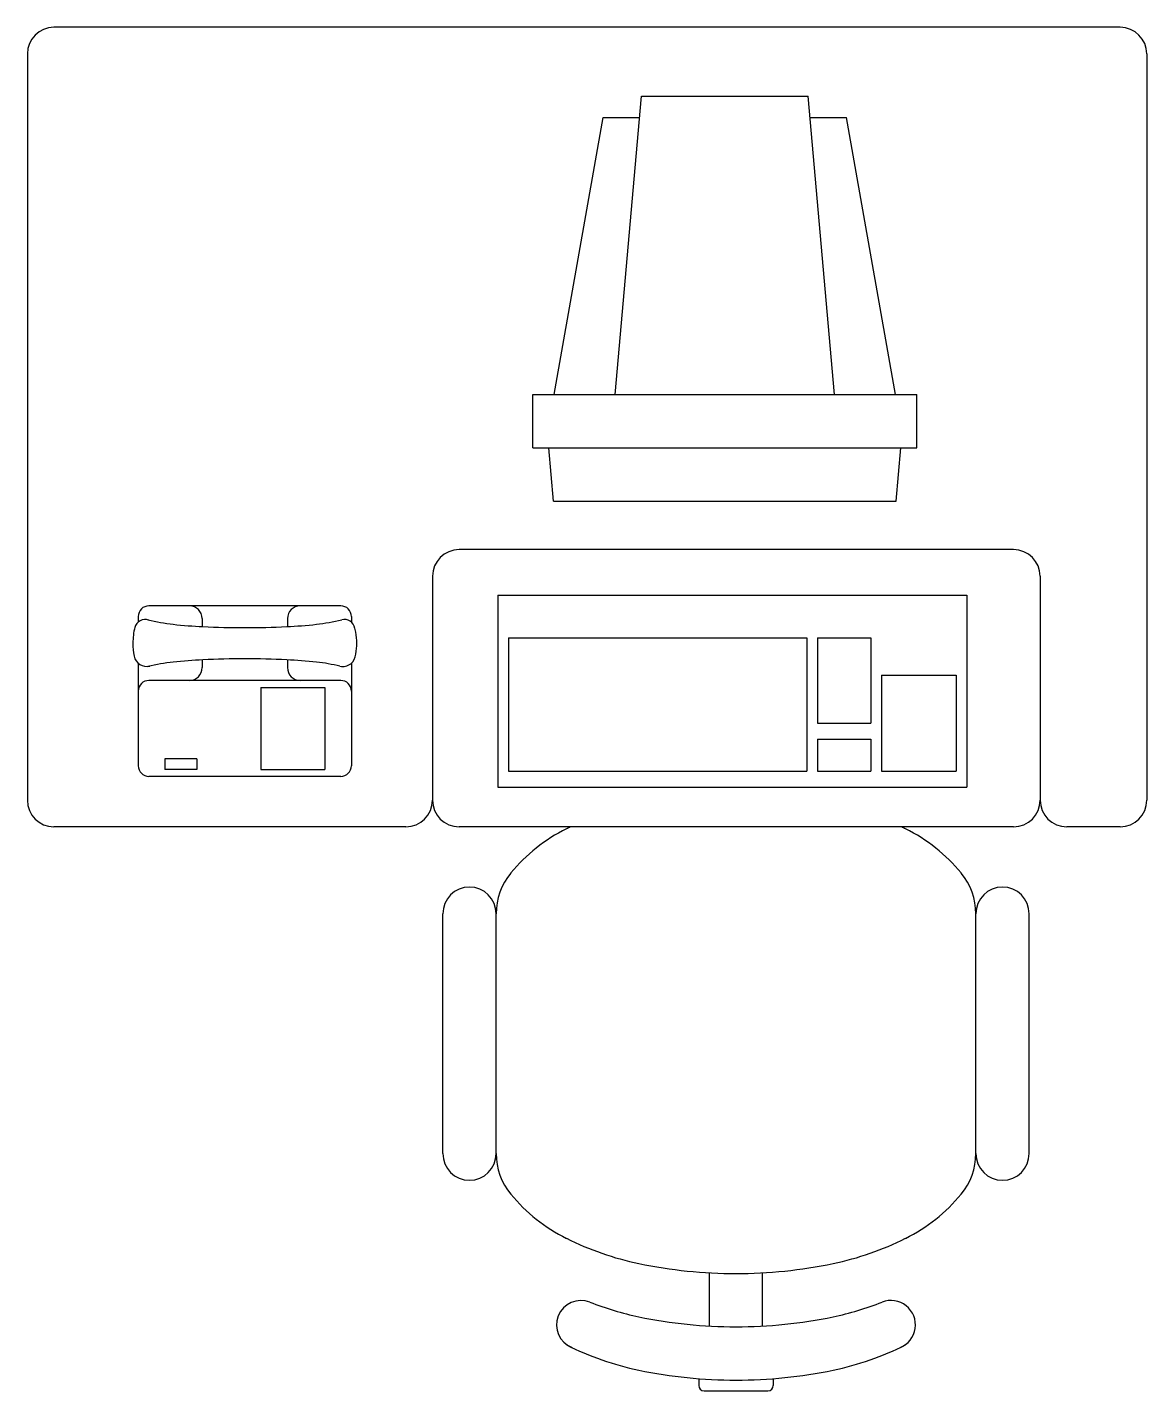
# Model space of a CAD drawing. Header units: centimetres. Extents: x 56177 to 99483, y 493 to 15482.
# Drawn here: x 60289.9 to 60394.9, y 1067.7 to 1195.6 of the extents above; entities that cross this region are included whole.
import ezdxf

# ---------------------------------------------------------------- set-up
doc = ezdxf.new("R2010")
doc.units = ezdxf.units.CM
doc.header["$MEASUREMENT"] = 0
doc.layers.add('010_BLOQUES', color=250, linetype='Continuous')

# ---------------------------------------------------------------- blocks, each defined once
blk = doc.blocks.new('A$C5FCB3A04')
at = {"layer": '010_BLOQUES'}
for p, q in [((3.3458, -0.9712), (2.3458, -0.9712)), ((2.3208, -0.9962), (2.3208, -1.6962)), ((3.3708, -0.9962), (3.3708, -1.6962)), ((2.8723, -1.3157), (2.8968, -1.0357)), ((2.8968, -1.0357), (3.0533, -1.0357)), ((3.0778, -1.3157), (3.0533, -1.0357)), ((2.815, -1.3157), (2.8609, -1.0557)), ((2.8609, -1.0557), (2.895, -1.0557)), ((3.055, -1.0557), (3.0892, -1.0557)), ((3.135, -1.3157), (3.0892, -1.0557)), ((2.795, -1.3657), (2.795, -1.3157)), ((2.795, -1.3157), (3.155, -1.3157)), ((3.155, -1.3657), (3.155, -1.3157)), ((2.795, -1.3657), (3.155, -1.3657)), ((2.8144, -1.4157), (2.81, -1.3657)), ((3.1357, -1.4157), (3.14, -1.3657)), ((2.8144, -1.4157), (3.1357, -1.4157)), ((3.2458, -1.4612), (2.7258, -1.4612)), ((2.7008, -1.4862), (2.7008, -1.6962)), ((3.2708, -1.4862), (3.2708, -1.6962)), ((2.762, -1.5039), (3.202, -1.5039)), ((2.762, -1.5039), (2.762, -1.6839)), ((3.202, -1.5039), (3.202, -1.6839)), ((2.6148, -1.5139), (2.4348, -1.5139)), ((2.4248, -1.5239), (2.4248, -1.529)), ((2.4848, -1.5259), (2.4848, -1.5333)), ((2.5648, -1.5259), (2.5648, -1.5333)), ((2.6248, -1.5239), (2.6248, -1.5292)), ((2.772, -1.5439), (3.052, -1.5439)), ((2.772, -1.5439), (2.772, -1.6689)), ((3.052, -1.5439), (3.052, -1.6689)), ((3.062, -1.5439), (3.112, -1.5439)), ((3.062, -1.5439), (3.062, -1.6239)), ((3.112, -1.5439), (3.112, -1.6239)), ((2.4248, -1.5678), (2.4248, -1.6639)), ((2.4848, -1.5646), (2.4848, -1.5719)), ((2.5648, -1.5646), (2.5648, -1.5719)), ((2.6248, -1.5678), (2.6248, -1.6639)), ((2.6148, -1.5839), (2.4348, -1.5839)), ((3.122, -1.5789), (3.192, -1.5789)), ((3.122, -1.5789), (3.122, -1.6689)), ((3.192, -1.5789), (3.192, -1.6689)), ((2.5398, -1.5904), (2.5398, -1.6674)), ((2.5398, -1.5904), (2.5998, -1.5904)), ((2.5998, -1.5904), (2.5998, -1.6674)), ((3.062, -1.6239), (3.112, -1.6239)), ((3.062, -1.6389), (3.062, -1.6689)), ((3.062, -1.6389), (3.112, -1.6389)), ((3.112, -1.6389), (3.112, -1.6689)), ((2.4498, -1.6574), (2.4498, -1.6674)), ((2.4798, -1.6574), (2.4498, -1.6574)), ((2.4798, -1.6574), (2.4798, -1.6674)), ((2.6148, -1.6739), (2.4348, -1.6739)), ((2.4798, -1.6674), (2.4498, -1.6674)), ((2.5398, -1.6674), (2.5998, -1.6674)), ((2.772, -1.6689), (3.052, -1.6689)), ((3.062, -1.6689), (3.112, -1.6689)), ((3.122, -1.6689), (3.192, -1.6689)), ((2.762, -1.6839), (3.202, -1.6839)), ((2.6758, -1.7212), (2.3458, -1.7212)), ((3.2458, -1.7212), (2.7258, -1.7212)), ((3.3458, -1.7212), (3.2958, -1.7212)), ((2.7105, -2.0277), (2.7105, -1.8027)), ((2.7605, -2.0277), (2.7605, -1.8027)), ((3.2105, -2.0277), (3.2105, -1.8027)), ((3.2605, -2.0277), (3.2605, -1.8027)), ((2.9605, -2.1895), (2.9605, -2.1395)), ((3.0105, -2.1895), (3.0105, -2.1395)), ((2.9505, -2.2388), (2.9505, -2.2452)), ((2.9555, -2.2502), (3.0155, -2.2502)), ((3.0205, -2.2388), (3.0205, -2.2452))]:
    blk.add_line(p, q, dxfattribs=at)
for centre, radius, start, end in [((2.3458, -0.9962), 0.025, 90, 180), ((3.3458, -0.9962), 0.025, 0, 90), ((2.7258, -1.4862), 0.025, 90, 180), ((3.2458, -1.4862), 0.025, 0, 90), ((2.4348, -1.5239), 0.01, 90, 180), ((2.4728, -1.5259), 0.012, 0, 90), ((2.5768, -1.5259), 0.012, 90, 180), ((2.6148, -1.5239), 0.01, 0, 90), ((2.4822, -1.5489), 0.0624, 166.0825, 180), ((2.4313, -1.5367), 0.01, 70.2489, 166.4245), ((2.4768, -1.3537), 0.1785, 256.1032, 263.8325), ((2.5054, -1.0894), 0.4444, 263.8325, 267.4371), ((2.5248, -0.6553), 0.879, 267.4371, 270), ((2.5248, -0.6553), 0.879, 270, 272.5629), ((2.5442, -1.0894), 0.4444, 272.5629, 276.1675), ((2.5728, -1.3537), 0.1785, 276.1675, 283.8968), ((2.6182, -1.5367), 0.01, 9.5352, 104.6502), ((2.5934, -1.5446), 0.036, 9.4076, 17.8024), ((2.5674, -1.5489), 0.0624, 0, 9.4076), ((2.4822, -1.5489), 0.0624, 180, 191.2958), ((2.6168, -1.5588), 0.012, 256.6383, 358.4297), ((2.5674, -1.5489), 0.0624, 350.5924, 0), ((2.4328, -1.5588), 0.012, 191.2958, 283.3617), ((2.4768, -1.7442), 0.1785, 96.1675, 103.8968), ((2.4198, -1.5598), 0.0184, 323.5958, 323.7272), ((2.5054, -2.0085), 0.4444, 92.5629, 96.1675), ((2.4728, -1.5719), 0.012, 270, 0), ((2.5248, -2.4426), 0.879, 90, 92.5629), ((2.5248, -2.4426), 0.879, 87.4371, 90), ((2.5442, -2.0085), 0.4444, 83.8325, 87.4371), ((2.5768, -1.5719), 0.012, 180, 270), ((2.5728, -1.7442), 0.1785, 76.6383, 83.8325), ((2.4348, -1.5939), 0.01, 90, 180), ((2.6148, -1.5939), 0.01, 0, 90), ((2.4348, -1.6639), 0.01, 180, 270), ((2.6148, -1.6639), 0.01, 270, 0), ((2.3458, -1.6962), 0.025, 180, 270), ((2.6758, -1.6962), 0.025, 270, 0), ((2.7258, -1.6962), 0.025, 180, 270), ((3.2458, -1.6962), 0.025, 270, 0), ((3.2958, -1.6962), 0.025, 180, 270), ((3.3458, -1.6962), 0.025, 270, 0), ((2.8987, -1.8676), 0.1616, 116.5651, 140.3607), ((2.951, -1.9723), 0.2786, 115.6743, 116.5651), ((3.02, -1.9723), 0.2786, 63.4349, 64.3257), ((3.0723, -1.8676), 0.1616, 39.6393, 63.4349), ((2.8202, -1.8027), 0.0597, 140.3607, 180), ((3.1508, -1.8027), 0.0597, 0, 39.6393), ((2.7355, -1.8027), 0.025, 0, 180), ((3.2355, -1.8027), 0.025, 0, 180), ((2.7355, -2.0277), 0.025, 180, 0), ((2.8202, -2.0277), 0.0597, 180, 219.6393), ((3.1508, -2.0277), 0.0597, 320.3607, 0), ((3.2355, -2.0277), 0.025, 180, 0), ((2.8987, -1.9627), 0.1616, 219.6393, 243.4349), ((3.0723, -1.9627), 0.1616, 296.5651, 320.3607), ((2.951, -1.858), 0.2786, 243.4349, 258.2991), ((3.02, -1.858), 0.2786, 281.7009, 296.5651), ((2.9855, -1.6915), 0.4487, 258.2991, 270), ((2.9855, -1.6915), 0.4487, 270, 281.7009), ((2.8401, -2.1884), 0.0229, 68.4187, 248.4187), ((2.951, -1.908), 0.2786, 248.4187, 258.2991), ((3.02, -1.908), 0.2786, 281.7009, 291.5813), ((3.1309, -2.1884), 0.0229, 291.5813, 111.5813), ((2.9855, -1.7415), 0.4487, 258.2991, 270), ((2.9855, -1.7415), 0.4487, 270, 281.7009), ((2.951, -1.958), 0.2786, 243.4349, 258.2991), ((3.02, -1.958), 0.2786, 281.7009, 296.5651), ((2.9855, -1.7915), 0.4487, 258.2991, 270), ((2.9855, -1.7915), 0.4487, 270, 281.7009), ((2.9555, -2.2452), 0.005, 180, 270), ((3.0155, -2.2452), 0.005, 270, 0)]:
    blk.add_arc(centre, radius, start, end, dxfattribs=at)

msp = doc.modelspace()

# ---------------------------------------------------------------- block references
at = {"xscale": 100, "yscale": 100, "zscale": 100}
msp.add_blockref('A$C5FCB3A04', (60057.87, 1292.76), dxfattribs=at)

doc.saveas('drawing.dxf')
